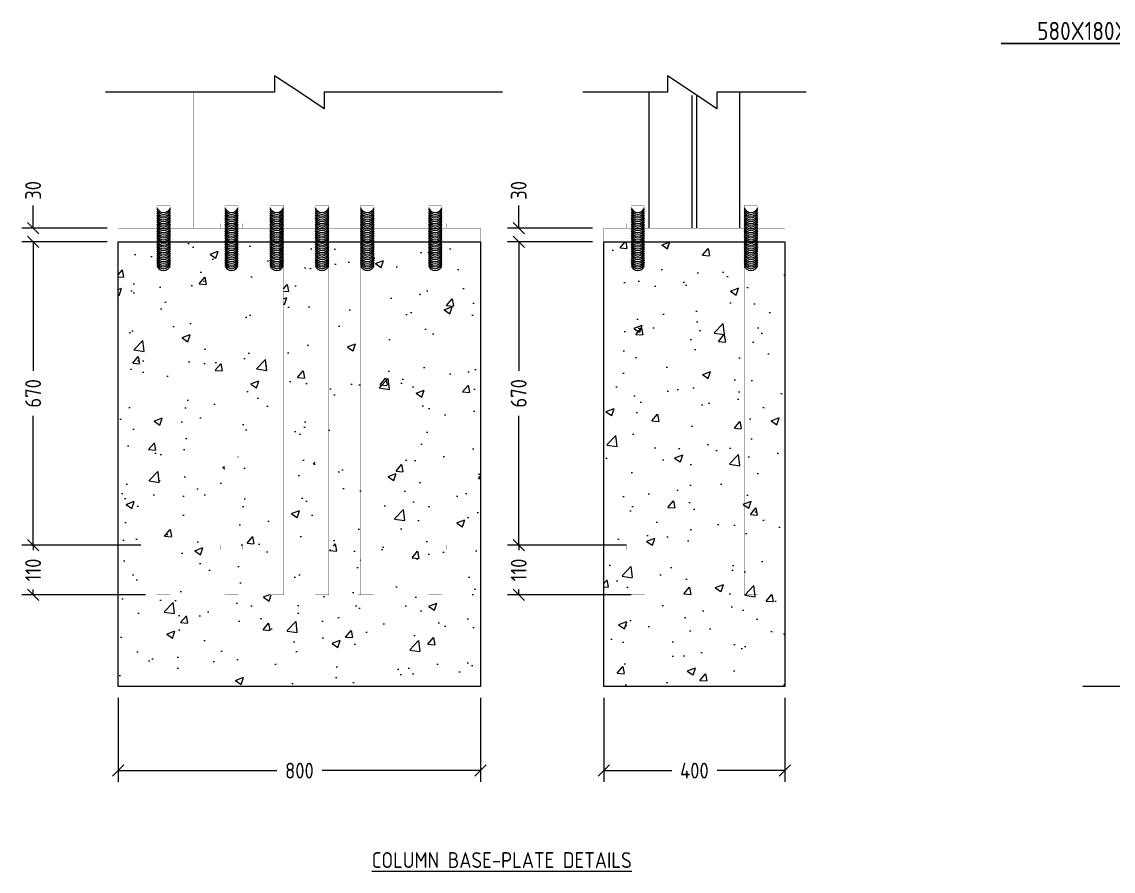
# Model space of a CAD drawing. Header units: millimetres. Extents: x -388065 to 2372687422, y -192755 to 667797.
# Drawn here: x 190218 to 192628, y 562865 to 564741 of the extents above; entities that cross this region are included whole.
import ezdxf
from ezdxf import colors
from ezdxf.entities.mleader import LeaderData, LeaderLine
from ezdxf.math import Vec2, Vec3

# ---------------------------------------------------------------- set-up
doc = ezdxf.new("R2010")
doc.units = ezdxf.units.MM
doc.linetypes.add('HIDDEN2', pattern=[4.7625, 3.175, -1.5875])
for name, color, linetype, lineweight in [('A-FLOR', 192, 'Continuous', 9), ('STR-CONC_IN_SEC', 7, 'Continuous', 15), ('STR-DIM', 1, 'Continuous', 9), ('STR-STEEL_IN_SEC', 6, 'Continuous', 15), ('STR-STEEL_IN_SEC_HIDD', 6, 'HIDDEN2', 15), ('STR-TEXT', 7, 'Continuous', 9)]:
    doc.layers.add(name, color=color, linetype=linetype, lineweight=lineweight)
doc.styles.add('MINA_MM_LAYOUT', font='dim.shx', dxfattribs={"height": 250})
doc.styles.add('MINA_MM_STEEL_DETAIL', font='dim.shx', dxfattribs={"height": 35})
doc.dimstyles.new('MINA_MM_STEEL_DET', dxfattribs={"dimtxt": 35, "dimasz": 25, "dimexe": 25, "dimexo": 25, "dimgap": 5, "dimtad": 0, "dimdec": 0, "dimzin": 0, "dimdsep": 46, "dimtxsty": 'MINA_MM_STEEL_DETAIL', "dimblk": 'OBLIQUE', "dimcen": 0.09, "dimclrd": 256, "dimclre": 256, "dimclrt": 7, "dimadec": 0, "dimazin": 0, "dimtfac": 1, "dimtdec": 0, "dimtix": 1, "dimtofl": 0, "dimtmove": 0, "dimatfit": 0, "dimfxl": 1, "dimtolj": 1, "dimtzin": 0, "dimlwd": -1, "dimlwe": -1, "dimarcsym": 0})

# ---------------------------------------------------------------- blocks, each defined once
blk = doc.blocks.new('_OBLIQUE')
at = {"color": 0, "linetype": 'ByBlock'}
blk.add_line((-0.5, -0.5), (0.5, 0.5), dxfattribs=at)
blk = doc.blocks.new('*D1961')
at = {"layer": 'Defpoints', "color": 0, "ltscale": 0.1, "transparency": 16777216}
for p in [(190430.9, 563272.8), (191230.9, 563272.8), (191230.9, 563086.7)]:
    blk.add_point(p, dxfattribs=at)
at = {"layer": 'STR-DIM', "ltscale": 0.1, "transparency": 16777216}
for p, q in [((190430.9, 563247.8), (190430.9, 563061.7)), ((191230.9, 563247.8), (191230.9, 563061.7)), ((190430.9, 563086.7), (190780.9, 563086.7)), ((191230.9, 563086.7), (190880.9, 563086.7))]:
    blk.add_line(p, q, dxfattribs=at)
at = {"layer": 'STR-DIM', "ltscale": 0.1, "transparency": 16777216, "xscale": 25, "yscale": 25, "zscale": 25, "rotation": 180}
blk.add_blockref('_OBLIQUE', (190430.9, 563086.7), dxfattribs=at)
at = {"layer": 'STR-DIM', "ltscale": 0.1, "transparency": 16777216, "xscale": 25, "yscale": 25, "zscale": 25}
blk.add_blockref('_OBLIQUE', (191230.9, 563086.7), dxfattribs=at)
at = {"layer": 'STR-DIM', "color": 7, "ltscale": 0.1, "transparency": 16777216, "insert": (190830.9, 563086.7), "char_height": 35, "attachment_point": 5, "style": 'MINA_MM_STEEL_DETAIL'}
blk.add_mtext('\\A1;800', dxfattribs=at)
blk = doc.blocks.new('*D1988')
at = {"layer": 'Defpoints', "color": 0, "ltscale": 0.1, "transparency": 16777216}
for p in [(190430.9, 564285), (190242.7, 564255), (190430.9, 564255)]:
    blk.add_point(p, dxfattribs=at)
at = {"layer": 'STR-DIM', "ltscale": 0.1, "transparency": 16777216}
for p, q in [((190242.7, 564285), (190242.7, 564335)), ((190405.9, 564285), (190217.7, 564285)), ((190405.9, 564255), (190217.7, 564255)), ((190242.7, 564255), (190242.7, 564230))]:
    blk.add_line(p, q, dxfattribs=at)
at = {"layer": 'STR-DIM', "ltscale": 0.1, "transparency": 16777216, "xscale": 25, "yscale": 25, "zscale": 25}
for p, rotation in [((190242.7, 564285), 270), ((190242.7, 564255), 90)]:
    blk.add_blockref('_OBLIQUE', p, dxfattribs=dict(at, rotation=rotation))
at = {"layer": 'STR-DIM', "color": 7, "ltscale": 0.1, "transparency": 16777216, "insert": (190242.7, 564368.3), "char_height": 35, "attachment_point": 5, "rotation": 90, "style": 'MINA_MM_STEEL_DETAIL'}
blk.add_mtext('\\A1;30', dxfattribs=at)
blk = doc.blocks.new('*D1989')
at = {"layer": 'Defpoints', "color": 0, "ltscale": 0.1, "transparency": 16777216}
for p in [(190430.9, 564255), (190242.7, 563585), (190505.9, 563585)]:
    blk.add_point(p, dxfattribs=at)
at = {"layer": 'STR-DIM', "ltscale": 0.1, "transparency": 16777216}
for p, q in [((190405.9, 564255), (190217.7, 564255)), ((190242.7, 564255), (190242.7, 563970)), ((190242.7, 563585), (190242.7, 563870)), ((190480.9, 563585), (190217.7, 563585))]:
    blk.add_line(p, q, dxfattribs=at)
at = {"layer": 'STR-DIM', "ltscale": 0.1, "transparency": 16777216, "xscale": 25, "yscale": 25, "zscale": 25}
for p, rotation in [((190242.7, 564255), 90), ((190242.7, 563585), 270)]:
    blk.add_blockref('_OBLIQUE', p, dxfattribs=dict(at, rotation=rotation))
at = {"layer": 'STR-DIM', "color": 7, "ltscale": 0.1, "transparency": 16777216, "insert": (190242.7, 563920), "char_height": 35, "attachment_point": 5, "rotation": 90, "style": 'MINA_MM_STEEL_DETAIL'}
blk.add_mtext('\\A1;670', dxfattribs=at)
blk = doc.blocks.new('*D1990')
at = {"layer": 'Defpoints', "color": 0, "ltscale": 0.1, "transparency": 16777216}
for p in [(190505.9, 563585), (190242.7, 563475), (190515.9, 563475)]:
    blk.add_point(p, dxfattribs=at)
at = {"layer": 'STR-DIM', "ltscale": 0.1, "transparency": 16777216}
for p, q in [((190480.9, 563585), (190217.7, 563585)), ((190242.7, 563585), (190242.7, 563573.3)), ((190242.7, 563475), (190242.7, 563486.6)), ((190490.9, 563475), (190217.7, 563475))]:
    blk.add_line(p, q, dxfattribs=at)
at = {"layer": 'STR-DIM', "ltscale": 0.1, "transparency": 16777216, "xscale": 25, "yscale": 25, "zscale": 25}
for p, rotation in [((190242.7, 563585), 90), ((190242.7, 563475), 270)]:
    blk.add_blockref('_OBLIQUE', p, dxfattribs=dict(at, rotation=rotation))
at = {"layer": 'STR-DIM', "color": 7, "ltscale": 0.1, "transparency": 16777216, "insert": (190242.7, 563529.9), "char_height": 35, "attachment_point": 5, "rotation": 90, "style": 'MINA_MM_STEEL_DETAIL'}
blk.add_mtext('\\A1;110', dxfattribs=at)
blk = doc.blocks.new('*U2003')
at = {"layer": 'STR-STEEL_IN_SEC', "ltscale": 10}
blk.add_arc((0, 10), 15.6, 196.106, 343.894, dxfattribs=at)
blk = doc.blocks.new('*U2004')
at = {"layer": 'STR-DIM', "color": 0, "linetype": 'ByBlock', "lineweight": -2, "transparency": 16777216}
for p in [(0, 0), (0, -4), (0, -8), (0, -12), (0, -16), (0, -20), (0, -24), (0, -28), (0, -32), (0, -36), (0, -40), (0, -44), (0, -48), (0, -52), (0, -56), (0, -60), (0, -64), (0, -68), (0, -72), (0, -76), (0, -80), (0, -84), (0, -88), (0, -92), (0, -96), (0, -100), (0, -104), (0, -108), (0, -112), (0, -116), (0, -120), (0, -124), (0, -128)]:
    blk.add_blockref('*U2003', p, dxfattribs=at)
blk = doc.blocks.new('*U2005')
at = {"layer": 'STR-STEEL_IN_SEC', "ltscale": 10}
blk.add_arc((0, 10), 15.6, 196.106, 343.894, dxfattribs=at)
blk = doc.blocks.new('*U2006')
at = {"layer": 'STR-DIM', "color": 0, "linetype": 'ByBlock', "lineweight": -2, "transparency": 16777216}
for p in [(0, 0), (0, -4), (0, -8), (0, -12), (0, -16), (0, -20), (0, -24), (0, -28), (0, -32), (0, -36), (0, -40), (0, -44), (0, -48), (0, -52), (0, -56), (0, -60), (0, -64), (0, -68), (0, -72), (0, -76), (0, -80), (0, -84), (0, -88), (0, -92), (0, -96), (0, -100), (0, -104), (0, -108), (0, -112), (0, -116), (0, -120), (0, -124), (0, -128)]:
    blk.add_blockref('*U2005', p, dxfattribs=at)
blk = doc.blocks.new('*U2007')
at = {"layer": 'STR-STEEL_IN_SEC', "ltscale": 10}
blk.add_arc((0, 10), 15.6, 196.106, 343.894, dxfattribs=at)
blk = doc.blocks.new('*U2008')
at = {"layer": 'STR-DIM', "color": 0, "linetype": 'ByBlock', "lineweight": -2, "transparency": 16777216}
for p in [(0, 0), (0, -4), (0, -8), (0, -12), (0, -16), (0, -20), (0, -24), (0, -28), (0, -32), (0, -36), (0, -40), (0, -44), (0, -48), (0, -52), (0, -56), (0, -60), (0, -64), (0, -68), (0, -72), (0, -76), (0, -80), (0, -84), (0, -88), (0, -92), (0, -96), (0, -100), (0, -104), (0, -108), (0, -112), (0, -116), (0, -120), (0, -124), (0, -128)]:
    blk.add_blockref('*U2007', p, dxfattribs=at)
blk = doc.blocks.new('*U2009')
at = {"layer": 'STR-STEEL_IN_SEC', "ltscale": 10}
blk.add_arc((0, 10), 15.6, 196.106, 343.894, dxfattribs=at)
blk = doc.blocks.new('*U2010')
at = {"layer": 'STR-DIM', "color": 0, "linetype": 'ByBlock', "lineweight": -2, "transparency": 16777216}
for p in [(0, 0), (0, -4), (0, -8), (0, -12), (0, -16), (0, -20), (0, -24), (0, -28), (0, -32), (0, -36), (0, -40), (0, -44), (0, -48), (0, -52), (0, -56), (0, -60), (0, -64), (0, -68), (0, -72), (0, -76), (0, -80), (0, -84), (0, -88), (0, -92), (0, -96), (0, -100), (0, -104), (0, -108), (0, -112), (0, -116), (0, -120), (0, -124), (0, -128)]:
    blk.add_blockref('*U2009', p, dxfattribs=at)
blk = doc.blocks.new('*U2011')
at = {"layer": 'STR-STEEL_IN_SEC', "ltscale": 10}
blk.add_arc((0, 10), 15.6, 196.106, 343.894, dxfattribs=at)
blk = doc.blocks.new('*U2012')
at = {"layer": 'STR-DIM', "color": 0, "linetype": 'ByBlock', "lineweight": -2, "transparency": 16777216}
for p in [(0, 0), (0, -4), (0, -8), (0, -12), (0, -16), (0, -20), (0, -24), (0, -28), (0, -32), (0, -36), (0, -40), (0, -44), (0, -48), (0, -52), (0, -56), (0, -60), (0, -64), (0, -68), (0, -72), (0, -76), (0, -80), (0, -84), (0, -88), (0, -92), (0, -96), (0, -100), (0, -104), (0, -108), (0, -112), (0, -116), (0, -120), (0, -124), (0, -128)]:
    blk.add_blockref('*U2011', p, dxfattribs=at)
blk = doc.blocks.new('*U2013')
at = {"layer": 'STR-STEEL_IN_SEC', "ltscale": 10}
blk.add_arc((0, 10), 15.6, 196.106, 343.894, dxfattribs=at)
blk = doc.blocks.new('*U2014')
at = {"layer": 'STR-DIM', "color": 0, "linetype": 'ByBlock', "lineweight": -2, "transparency": 16777216}
for p in [(0, 0), (0, -4), (0, -8), (0, -12), (0, -16), (0, -20), (0, -24), (0, -28), (0, -32), (0, -36), (0, -40), (0, -44), (0, -48), (0, -52), (0, -56), (0, -60), (0, -64), (0, -68), (0, -72), (0, -76), (0, -80), (0, -84), (0, -88), (0, -92), (0, -96), (0, -100), (0, -104), (0, -108), (0, -112), (0, -116), (0, -120), (0, -124), (0, -128)]:
    blk.add_blockref('*U2013', p, dxfattribs=at)
blk = doc.blocks.new('*D2015')
at = {"layer": 'Defpoints', "color": 0, "ltscale": 0.1, "transparency": 16777216}
for p in [(191503.4, 563272.8), (191903.4, 563272.8), (191903.4, 563086.7)]:
    blk.add_point(p, dxfattribs=at)
at = {"layer": 'STR-DIM', "ltscale": 0.1, "transparency": 16777216}
for p, q in [((191503.4, 563247.8), (191503.4, 563061.7)), ((191903.4, 563247.8), (191903.4, 563061.7)), ((191503.4, 563086.7), (191653.4, 563086.7)), ((191903.4, 563086.7), (191753.4, 563086.7))]:
    blk.add_line(p, q, dxfattribs=at)
at = {"layer": 'STR-DIM', "ltscale": 0.1, "transparency": 16777216, "xscale": 25, "yscale": 25, "zscale": 25, "rotation": 180}
blk.add_blockref('_OBLIQUE', (191503.4, 563086.7), dxfattribs=at)
at = {"layer": 'STR-DIM', "ltscale": 0.1, "transparency": 16777216, "xscale": 25, "yscale": 25, "zscale": 25}
blk.add_blockref('_OBLIQUE', (191903.4, 563086.7), dxfattribs=at)
at = {"layer": 'STR-DIM', "color": 7, "ltscale": 0.1, "transparency": 16777216, "insert": (191703.4, 563086.7), "char_height": 35, "attachment_point": 5, "style": 'MINA_MM_STEEL_DETAIL'}
blk.add_mtext('\\A1;400', dxfattribs=at)
blk = doc.blocks.new('*U2016')
at = {"layer": 'STR-STEEL_IN_SEC', "ltscale": 10}
blk.add_arc((0, 10), 15.6, 196.106, 343.894, dxfattribs=at)
blk = doc.blocks.new('*U2017')
at = {"layer": 'STR-DIM', "color": 0, "linetype": 'ByBlock', "lineweight": -2, "transparency": 16777216}
for p in [(0, 0), (0, -4), (0, -8), (0, -12), (0, -16), (0, -20), (0, -24), (0, -28), (0, -32), (0, -36), (0, -40), (0, -44), (0, -48), (0, -52), (0, -56), (0, -60), (0, -64), (0, -68), (0, -72), (0, -76), (0, -80), (0, -84), (0, -88), (0, -92), (0, -96), (0, -100), (0, -104), (0, -108), (0, -112), (0, -116), (0, -120), (0, -124), (0, -128)]:
    blk.add_blockref('*U2016', p, dxfattribs=at)
blk = doc.blocks.new('*U2018')
at = {"layer": 'STR-STEEL_IN_SEC', "ltscale": 10}
blk.add_arc((0, 10), 15.6, 196.106, 343.894, dxfattribs=at)
blk = doc.blocks.new('*U2019')
at = {"layer": 'STR-DIM', "color": 0, "linetype": 'ByBlock', "lineweight": -2, "transparency": 16777216}
for p in [(0, 0), (0, -4), (0, -8), (0, -12), (0, -16), (0, -20), (0, -24), (0, -28), (0, -32), (0, -36), (0, -40), (0, -44), (0, -48), (0, -52), (0, -56), (0, -60), (0, -64), (0, -68), (0, -72), (0, -76), (0, -80), (0, -84), (0, -88), (0, -92), (0, -96), (0, -100), (0, -104), (0, -108), (0, -112), (0, -116), (0, -120), (0, -124), (0, -128)]:
    blk.add_blockref('*U2018', p, dxfattribs=at)
blk = doc.blocks.new('*D2020')
at = {"layer": 'Defpoints', "color": 0, "ltscale": 0.1, "transparency": 16777216}
for p in [(191503.4, 564285), (191315.3, 564255), (191503.4, 564255)]:
    blk.add_point(p, dxfattribs=at)
at = {"layer": 'STR-DIM', "ltscale": 0.1, "transparency": 16777216}
for p, q in [((191315.3, 564285), (191315.3, 564335)), ((191478.4, 564285), (191290.3, 564285)), ((191478.4, 564255), (191290.3, 564255)), ((191315.3, 564255), (191315.3, 564230))]:
    blk.add_line(p, q, dxfattribs=at)
at = {"layer": 'STR-DIM', "ltscale": 0.1, "transparency": 16777216, "xscale": 25, "yscale": 25, "zscale": 25}
for p, rotation in [((191315.3, 564285), 270), ((191315.3, 564255), 90)]:
    blk.add_blockref('_OBLIQUE', p, dxfattribs=dict(at, rotation=rotation))
at = {"layer": 'STR-DIM', "color": 7, "ltscale": 0.1, "transparency": 16777216, "insert": (191315.3, 564368.3), "char_height": 35, "attachment_point": 5, "rotation": 90, "style": 'MINA_MM_STEEL_DETAIL'}
blk.add_mtext('\\A1;30', dxfattribs=at)
blk = doc.blocks.new('*D2021')
at = {"layer": 'Defpoints', "color": 0, "ltscale": 0.1, "transparency": 16777216}
for p in [(191503.4, 564255), (191315.3, 563585), (191578.4, 563585)]:
    blk.add_point(p, dxfattribs=at)
at = {"layer": 'STR-DIM', "ltscale": 0.1, "transparency": 16777216}
for p, q in [((191478.4, 564255), (191290.3, 564255)), ((191315.3, 564255), (191315.3, 563970)), ((191315.3, 563585), (191315.3, 563870)), ((191553.4, 563585), (191290.3, 563585))]:
    blk.add_line(p, q, dxfattribs=at)
at = {"layer": 'STR-DIM', "ltscale": 0.1, "transparency": 16777216, "xscale": 25, "yscale": 25, "zscale": 25}
for p, rotation in [((191315.3, 564255), 90), ((191315.3, 563585), 270)]:
    blk.add_blockref('_OBLIQUE', p, dxfattribs=dict(at, rotation=rotation))
at = {"layer": 'STR-DIM', "color": 7, "ltscale": 0.1, "transparency": 16777216, "insert": (191315.3, 563920), "char_height": 35, "attachment_point": 5, "rotation": 90, "style": 'MINA_MM_STEEL_DETAIL'}
blk.add_mtext('\\A1;670', dxfattribs=at)
blk = doc.blocks.new('*D2022')
at = {"layer": 'Defpoints', "color": 0, "ltscale": 0.1, "transparency": 16777216}
for p in [(191578.4, 563585), (191315.3, 563475), (191588.4, 563475)]:
    blk.add_point(p, dxfattribs=at)
at = {"layer": 'STR-DIM', "ltscale": 0.1, "transparency": 16777216}
for p, q in [((191553.4, 563585), (191290.3, 563585)), ((191315.3, 563585), (191315.3, 563573.3)), ((191315.3, 563475), (191315.3, 563486.6)), ((191563.4, 563475), (191290.3, 563475))]:
    blk.add_line(p, q, dxfattribs=at)
at = {"layer": 'STR-DIM', "ltscale": 0.1, "transparency": 16777216, "xscale": 25, "yscale": 25, "zscale": 25}
for p, rotation in [((191315.3, 563585), 90), ((191315.3, 563475), 270)]:
    blk.add_blockref('_OBLIQUE', p, dxfattribs=dict(at, rotation=rotation))
at = {"layer": 'STR-DIM', "color": 7, "ltscale": 0.1, "transparency": 16777216, "insert": (191315.3, 563529.9), "char_height": 35, "attachment_point": 5, "rotation": 90, "style": 'MINA_MM_STEEL_DETAIL'}
blk.add_mtext('\\A1;110', dxfattribs=at)

msp = doc.modelspace()

# ---------------------------------------------------------------- hatches: boundary and pattern name
at = {"layer": 'A-FLOR', "ltscale": 0.1}
h = msp.add_hatch(dxfattribs=at)
h.set_pattern_fill('AR-CONC', color=4)
edge = h.paths.add_edge_path()
edge.add_line((191230.8656, 564254.9648), (191145.9573, 564254.9648))
edge.add_arc((191130.8656, 564258.9648), 15.6128, 194.8447059, 345.1552941, ccw=False)
edge.add_line((191115.7739, 564254.9648), (190995.8656, 564254.9648))
edge.add_line((190995.8656, 564254.9648), (190995.8656, 563584.9648))
edge.add_line((190995.8656, 563584.9648), (191005.8656, 563584.9648))
edge.add_line((191005.8656, 563584.9648), (191005.8656, 563574.9648))
edge.add_line((191005.8656, 563574.9648), (190995.8656, 563574.9648))
edge.add_line((190995.8656, 563574.9648), (190995.8656, 563474.9648))
edge.add_line((190995.8656, 563474.9648), (190965.8656, 563474.9648))
edge.add_line((190965.8656, 563474.9648), (190965.8656, 564254.9648))
edge.add_line((190965.8656, 564254.9648), (190895.8656, 564254.9648))
edge.add_line((190895.8656, 564254.9648), (190895.8656, 563584.9648))
edge.add_line((190895.8656, 563584.9648), (190905.8656, 563584.9648))
edge.add_line((190905.8656, 563584.9648), (190905.8656, 563574.9648))
edge.add_line((190905.8656, 563574.9648), (190895.8656, 563574.9648))
edge.add_line((190895.8656, 563574.9648), (190895.8656, 563474.9648))
edge.add_line((190895.8656, 563474.9648), (190865.8656, 563474.9648))
edge.add_line((190865.8656, 563474.9648), (190865.8656, 563574.9648))
edge.add_line((190865.8656, 563574.9648), (190855.8656, 563574.9648))
edge.add_line((190855.8656, 563574.9648), (190855.8656, 563584.9648))
edge.add_line((190855.8656, 563584.9648), (190865.8656, 563584.9648))
edge.add_line((190865.8656, 563584.9648), (190865.8656, 564254.9648))
edge.add_line((190865.8656, 564254.9648), (190795.8656, 564254.9648))
edge.add_line((190795.8656, 564254.9648), (190795.8656, 563584.9648))
edge.add_line((190795.8656, 563584.9648), (190805.8656, 563584.9648))
edge.add_line((190805.8656, 563584.9648), (190805.8656, 563574.9648))
edge.add_line((190805.8656, 563574.9648), (190795.8656, 563574.9648))
edge.add_line((190795.8656, 563574.9648), (190795.8656, 563474.9648))
edge.add_line((190795.8656, 563474.9648), (190765.8656, 563474.9648))
edge.add_line((190765.8656, 563474.9648), (190765.8656, 563574.9648))
edge.add_line((190765.8656, 563574.9648), (190755.8656, 563574.9648))
edge.add_line((190755.8656, 563574.9648), (190755.8656, 563584.9648))
edge.add_line((190755.8656, 563584.9648), (190765.8656, 563584.9648))
edge.add_line((190765.8656, 563584.9648), (190765.8656, 564254.9648))
edge.add_line((190765.8656, 564254.9648), (190695.8656, 564254.9648))
edge.add_line((190695.8656, 564254.9648), (190695.8656, 563584.9648))
edge.add_line((190695.8656, 563584.9648), (190705.8656, 563584.9648))
edge.add_line((190705.8656, 563584.9648), (190705.8656, 563574.9648))
edge.add_line((190705.8656, 563574.9648), (190695.8656, 563574.9648))
edge.add_line((190695.8656, 563574.9648), (190695.8656, 563474.9648))
edge.add_line((190695.8656, 563474.9648), (190665.8656, 563474.9648))
edge.add_line((190665.8656, 563474.9648), (190665.8656, 563574.9648))
edge.add_line((190665.8656, 563574.9648), (190655.8656, 563574.9648))
edge.add_line((190655.8656, 563574.9648), (190655.8656, 563584.9648))
edge.add_line((190655.8656, 563584.9648), (190665.8656, 563584.9648))
edge.add_line((190665.8656, 563584.9648), (190665.8656, 564254.9648))
edge.add_line((190665.8656, 564254.9648), (190544.273, 564254.9648))
edge.add_arc((190530.8656, 564262.9648), 15.6128, 210.8238331, 329.1761669, ccw=False)
edge.add_line((190517.4581, 564254.9648), (190430.8656, 564254.9648))
edge.add_line((190430.8656, 564254.9648), (190430.8656, 563272.7839))
edge.add_line((190430.8656, 563272.7839), (191230.8656, 563272.7839))
edge.add_line((191230.8656, 563272.7839), (191230.8656, 564254.9648))
h.paths.add_polyline_path([(190555.8656, 563574.9648), (190505.8656, 563574.9648), (190505.8656, 563584.9648), (190555.8656, 563584.9648)], flags=16)
h.paths.add_polyline_path([(191105.8656, 563574.9648), (191105.8656, 563584.9648), (191155.8656, 563584.9648), (191155.8656, 563574.9648)], flags=16)
h = msp.add_hatch(dxfattribs=at)
h.set_pattern_fill('AR-CONC', color=4)
h.set_pattern_definition([(50, (-310.49, 0), (182.18467, -15.939086), [19.05, -209.55]), (355, (-310.49, 0), (-35.24342, 191.056845), [15.24, -167.640584]), (100.451445, (-295.3, -1.33), (146.941247, 175.11775), [16.19001, -178.090245]), (46.1842, (-310.5, 50.8), (271.07904, -42.04233), [28.575, -314.325]), (96.63556, (-287.9, 47.3), (237.40413, 247.42612), [24.28502, -267.13561]), (351.18415, (-310.5, 50.8), (237.40413, 247.42612), [22.85997, -251.45973]), (21, (-285.09, 38.1), (151.61439, -102.2652), [19.05, -209.55]), (326, (-285.09, 38.1), (61.80203, 184.187966), [15.24, -167.64]), (71.451445, (-272.45, 29.58), (213.41642, 81.92277), [16.19001, -178.08994]), (37.5, (-310.49, 0), (3.088603, 84.555039), [0, -165.608, 0, -170.18, 0, -168.275]), (7.5, (-310.49, 0), (66.819663, 100.180575), [0, -97.028, 0, -161.798, 0, -64.135]), (327.5, (-367.13, 0), (135.590595, -5.728744), [0, -63.5, 0, -198.12, 0, -262.89]), (317.5, (-392.53, 0), (148.129181, 25.42649), [0, -82.55, 0, -131.572, 0, -186.69])])
h.paths.add_polyline_path([(191503.3962, 563272.7839), (191903.3962, 563272.7839), (191903.3962, 564254.9648), (191844.009, 564254.9648, -1), (191812.7834, 564254.9648), (191594.009, 564254.9648, -1.000000022), (191562.7834, 564254.9648), (191503.3962, 564254.9648)])
h.paths.add_polyline_path([(191603.3962, 563584.9648), (191603.3962, 563574.9648), (191553.3962, 563574.9648), (191553.3962, 563584.9648)], flags=16)
h.paths.add_polyline_path([(191803.3962, 563584.9648), (191853.3962, 563584.9648), (191853.3962, 563574.9648), (191803.3962, 563574.9648)], flags=16)

# ---------------------------------------------------------------- linework, layer by layer
at = {"layer": 'STR-CONC_IN_SEC'}
for points in [[(191230.8656, 564254.9648), (191230.8656, 563272.7839), (190430.8656, 563272.7839), (190430.8656, 564254.9648)], [(191903.3962, 564254.9648), (191903.3962, 563272.7839), (191503.3962, 563272.7839), (191503.3962, 564254.9648)]]:
    msp.add_lwpolyline(points, close=True, dxfattribs=at)
at = {"layer": 'STR-DIM', "color": 0, "ltscale": 0.1}
for points in [[(191279.7465, 564584.9648), (190885.5228, 564584.9648), (190885.5228, 564548.3898), (190830.8656, 564584.9648), (190776.2084, 564621.5398), (190776.2084, 564584.9648), (190402.4415, 564584.9648)], [(191950.1653, 564584.9648), (191753.0534, 564584.9648), (191753.0534, 564548.3898), (191698.3962, 564584.9648), (191643.739, 564621.5398), (191643.739, 564584.9648), (191456.8556, 564584.9648)], [(193054.5115, 563272.7839), (192857.3996, 563272.7839), (192857.3996, 563236.2089), (192802.7424, 563272.7839), (192748.0852, 563309.3589), (192748.0852, 563272.7839), (192561.2018, 563272.7839)]]:
    msp.add_lwpolyline(points, dxfattribs=at)
at = {"layer": 'STR-STEEL_IN_SEC', "ltscale": 0.1}
for p, q in [((191603.4962, 564284.9648), (191603.4962, 564584.9648)), ((191803.4962, 564284.9648), (191803.4962, 564584.9648))]:
    msp.add_line(p, q, dxfattribs=at)
at = {"layer": 'STR-STEEL_IN_SEC'}
for points, const_width in [([(190580.8656, 564284.9648), (190580.8656, 564584.9648)], 0.2), ([(190596.8656, 564284.9648), (190596.8656, 564584.9648)], 0.2), ([(191064.8656, 564284.9648), (191064.8656, 564584.9648)], 0.2), ([(191080.8656, 564284.9648), (191080.8656, 564584.9648)], 0.2), ([(190545.8656, 564334.9648), (190515.8656, 564334.9648)], 0.2), ([(190515.8656, 563474.9648), (190515.8656, 564334.9648)], 0.2), ([(190545.8656, 563474.9648), (190545.8656, 564334.9648)], 0.2), ([(190695.8656, 564334.9648), (190665.8656, 564334.9648)], 0.2), ([(190665.8656, 563474.9648), (190665.8656, 564334.9648)], 0.2), ([(190695.8656, 564334.9648), (190665.8656, 564334.9648)], 0.2), ([(190665.8656, 563474.9648), (190665.8656, 564334.9648)], 0.2), ([(190695.8656, 563474.9648), (190695.8656, 564334.9648)], 0.2), ([(190695.8656, 563474.9648), (190695.8656, 564334.9648)], 0.2), ([(190795.8656, 564334.9648), (190765.8656, 564334.9648)], 0.2), ([(190765.8656, 563474.9648), (190765.8656, 564334.9648)], 0.2), ([(190795.8656, 564334.9648), (190765.8656, 564334.9648)], 0.2), ([(190765.8656, 563474.9648), (190765.8656, 564334.9648)], 0.2), ([(190795.8656, 563474.9648), (190795.8656, 564334.9648)], 0.2), ([(190795.8656, 563474.9648), (190795.8656, 564334.9648)], 0.2), ([(190895.8656, 564334.9648), (190865.8656, 564334.9648)], 0.2), ([(190865.8656, 563474.9648), (190865.8656, 564334.9648)], 0.2), ([(190895.8656, 564334.9648), (190865.8656, 564334.9648)], 0.2), ([(190865.8656, 563474.9648), (190865.8656, 564334.9648)], 0.2), ([(190895.8656, 563474.9648), (190895.8656, 564334.9648)], 0.2), ([(190895.8656, 563474.9648), (190895.8656, 564334.9648)], 0.2), ([(190995.8656, 564334.9648), (190965.8656, 564334.9648)], 0.2), ([(190965.8656, 563474.9648), (190965.8656, 564334.9648)], 0.2), ([(190995.8656, 564334.9648), (190965.8656, 564334.9648)], 0.2), ([(190965.8656, 563474.9648), (190965.8656, 564334.9648)], 0.2), ([(190995.8656, 563474.9648), (190995.8656, 564334.9648)], 0.2), ([(190995.8656, 563474.9648), (190995.8656, 564334.9648)], 0.2), ([(190505.8656, 564284.9648), (190505.8656, 564294.9648)], 0.2), ([(190555.8656, 564294.9648), (190505.8656, 564294.9648)], 0.2), ([(190505.8656, 564284.9648), (190505.8656, 564294.9648)], 0.2), ([(190555.8656, 564294.9648), (190505.8656, 564294.9648)], 0.2), ([(190505.8656, 564284.9648), (190555.8656, 564284.9648)], 0.2), ([(190505.8656, 564284.9648), (190555.8656, 564284.9648)], 0.2), ([(190555.8656, 564294.9648), (190555.8656, 564284.9648)], 0.2), ([(190555.8656, 564294.9648), (190555.8656, 564284.9648)], 0.2), ([(190580.8656, 564284.9648), (190596.8656, 564284.9648)], 0.2), ([(190596.8656, 564284.9648), (191064.8656, 564284.9648)], 0.2), ([(190655.8656, 564284.9648), (190655.8656, 564294.9648)], 0.2), ([(190705.8656, 564294.9648), (190655.8656, 564294.9648)], 0.2), ([(190655.8656, 564284.9648), (190655.8656, 564294.9648)], 0.2), ([(190705.8656, 564294.9648), (190655.8656, 564294.9648)], 0.2), ([(190655.8656, 564284.9648), (190705.8656, 564284.9648)], 0.2), ([(190655.8656, 564284.9648), (190705.8656, 564284.9648)], 0.2), ([(190705.8656, 564294.9648), (190705.8656, 564284.9648)], 0.2), ([(190705.8656, 564294.9648), (190705.8656, 564284.9648)], 0.2), ([(190755.8656, 564284.9648), (190755.8656, 564294.9648)], 0.2), ([(190805.8656, 564294.9648), (190755.8656, 564294.9648)], 0.2), ([(190755.8656, 564284.9648), (190755.8656, 564294.9648)], 0.2), ([(190805.8656, 564294.9648), (190755.8656, 564294.9648)], 0.2), ([(190755.8656, 564284.9648), (190805.8656, 564284.9648)], 0.2), ([(190755.8656, 564284.9648), (190805.8656, 564284.9648)], 0.2), ([(190805.8656, 564294.9648), (190805.8656, 564284.9648)], 0.2), ([(190805.8656, 564294.9648), (190805.8656, 564284.9648)], 0.2), ([(190855.8656, 564284.9648), (190855.8656, 564294.9648)], 0.2), ([(190905.8656, 564294.9648), (190855.8656, 564294.9648)], 0.2), ([(190855.8656, 564284.9648), (190855.8656, 564294.9648)], 0.2), ([(190905.8656, 564294.9648), (190855.8656, 564294.9648)], 0.2), ([(190855.8656, 564284.9648), (190905.8656, 564284.9648)], 0.2), ([(190855.8656, 564284.9648), (190905.8656, 564284.9648)], 0.2), ([(190905.8656, 564294.9648), (190905.8656, 564284.9648)], 0.2), ([(190905.8656, 564294.9648), (190905.8656, 564284.9648)], 0.2), ([(190955.8656, 564284.9648), (190955.8656, 564294.9648)], 0.2), ([(191005.8656, 564294.9648), (190955.8656, 564294.9648)], 0.2), ([(190955.8656, 564284.9648), (190955.8656, 564294.9648)], 0.2), ([(191005.8656, 564294.9648), (190955.8656, 564294.9648)], 0.2), ([(190955.8656, 564284.9648), (191005.8656, 564284.9648)], 0.2), ([(190955.8656, 564284.9648), (191005.8656, 564284.9648)], 0.2), ([(190989.8656, 564284.9648), (190959.8656, 564284.9648)], 0.1), ([(191005.8656, 564294.9648), (191005.8656, 564284.9648)], 0.2), ([(191005.8656, 564294.9648), (191005.8656, 564284.9648)], 0.2), ([(191064.8656, 564284.9648), (191080.8656, 564284.9648)], 0.2), ([(191105.8656, 564284.9648), (191105.8656, 564294.9648)], 0.2), ([(191155.8656, 564294.9648), (191105.8656, 564294.9648)], 0.2), ([(191105.8656, 564284.9648), (191105.8656, 564294.9648)], 0.2), ([(191155.8656, 564294.9648), (191105.8656, 564294.9648)], 0.2), ([(191105.8656, 564284.9648), (191155.8656, 564284.9648)], 0.2), ([(191105.8656, 564284.9648), (191155.8656, 564284.9648)], 0.2), ([(191155.8656, 564294.9648), (191155.8656, 564284.9648)], 0.2), ([(191155.8656, 564294.9648), (191155.8656, 564284.9648)], 0.2), ([(191553.3962, 564284.9648), (191553.3962, 564294.9648)], 0.2), ([(191603.3962, 564294.9648), (191553.3962, 564294.9648)], 0.2), ([(191553.3962, 564284.9648), (191553.3962, 564294.9648)], 0.2), ([(191603.3962, 564294.9648), (191553.3962, 564294.9648)], 0.2), ([(191553.3962, 564284.9648), (191603.3962, 564284.9648)], 0.2), ([(191553.3962, 564284.9648), (191603.3962, 564284.9648)], 0.2), ([(191603.3962, 564294.9648), (191603.3962, 564284.9648)], 0.2), ([(191603.3962, 564294.9648), (191603.3962, 564284.9648)], 0.2), ([(191803.3962, 564284.9648), (191803.3962, 564294.9648)], 0.2), ([(191853.3962, 564294.9648), (191803.3962, 564294.9648)], 0.2), ([(191803.3962, 564284.9648), (191803.3962, 564294.9648)], 0.2), ([(191853.3962, 564294.9648), (191803.3962, 564294.9648)], 0.2), ([(191803.3962, 564284.9648), (191853.3962, 564284.9648)], 0.2), ([(191803.3962, 564284.9648), (191853.3962, 564284.9648)], 0.2), ([(191853.3962, 564294.9648), (191853.3962, 564284.9648)], 0.2), ([(191853.3962, 564294.9648), (191853.3962, 564284.9648)], 0.2), ([(190430.8656, 564254.9648), (191230.8656, 564254.9648)], 0.2), ([(190830.8656, 564254.9648), (190430.8656, 564254.9648)], 0.2), ([(190430.8656, 564254.9648), (190430.8656, 564254.9648)], 0.2), ([(190430.8656, 564254.9648), (190430.8656, 564254.9648)], 0.2), ([(190430.8656, 564254.9648), (190430.8656, 564254.9648)], 0.2), ([(190430.8656, 564254.9648), (190430.8656, 564254.9648)], 0.2), ([(190430.8656, 564254.9648), (191230.8656, 564254.9648)], 0.2), ([(190430.8656, 564254.9648), (190830.8656, 564254.9648)], 0.2), ([(191230.8656, 564254.9648), (190830.8656, 564254.9648)], 0.2), ([(190830.8656, 564254.9648), (191230.8656, 564254.9648)], 0.2), ([(190830.8656, 564254.9648), (190830.8656, 564254.9648)], 0.2), ([(191230.8656, 564254.9648), (191230.8656, 564254.9648)], 0.2), ([(191230.8656, 564254.9648), (191230.8656, 564254.9648)], 0.2), ([(191230.8656, 564254.9648), (191230.8656, 564254.9648)], 0.2), ([(190505.8656, 563574.9648), (190505.8656, 563584.9648)], 0.2), ([(190555.8656, 563584.9648), (190505.8656, 563584.9648)], 0.2), ([(190555.8656, 563584.9648), (190555.8656, 563574.9648)], 0.2), ([(190655.8656, 563574.9648), (190655.8656, 563584.9648)], 0.2), ([(190705.8656, 563584.9648), (190655.8656, 563584.9648)], 0.2), ([(190655.8656, 563574.9648), (190655.8656, 563584.9648)], 0.2), ([(190705.8656, 563584.9648), (190655.8656, 563584.9648)], 0.2), ([(190705.8656, 563584.9648), (190705.8656, 563574.9648)], 0.2), ([(190705.8656, 563584.9648), (190705.8656, 563574.9648)], 0.2), ([(190755.8656, 563574.9648), (190755.8656, 563584.9648)], 0.2), ([(190805.8656, 563584.9648), (190755.8656, 563584.9648)], 0.2), ([(190755.8656, 563574.9648), (190755.8656, 563584.9648)], 0.2), ([(190805.8656, 563584.9648), (190755.8656, 563584.9648)], 0.2), ([(190805.8656, 563584.9648), (190805.8656, 563574.9648)], 0.2), ([(190805.8656, 563584.9648), (190805.8656, 563574.9648)], 0.2), ([(190855.8656, 563574.9648), (190855.8656, 563584.9648)], 0.2), ([(190905.8656, 563584.9648), (190855.8656, 563584.9648)], 0.2), ([(190855.8656, 563574.9648), (190855.8656, 563584.9648)], 0.2), ([(190905.8656, 563584.9648), (190855.8656, 563584.9648)], 0.2), ([(190905.8656, 563584.9648), (190905.8656, 563574.9648)], 0.2), ([(190905.8656, 563584.9648), (190905.8656, 563574.9648)], 0.2), ([(191005.8656, 563584.9648), (190955.8656, 563584.9648)], 0.2), ([(191005.8656, 563584.9648), (190955.8656, 563584.9648)], 0.2), ([(190989.8656, 563584.9648), (190959.8656, 563584.9648)], 0.1), ([(191005.8656, 563584.9648), (191005.8656, 563574.9648)], 0.2), ([(191005.8656, 563584.9648), (191005.8656, 563574.9648)], 0.2), ([(191105.8656, 563574.9648), (191105.8656, 563584.9648)], 0.2), ([(191155.8656, 563584.9648), (191105.8656, 563584.9648)], 0.2), ([(191155.8656, 563584.9648), (191155.8656, 563574.9648)], 0.2), ([(191553.3962, 563574.9648), (191553.3962, 563584.9648)], 0.2), ([(191603.3962, 563584.9648), (191553.3962, 563584.9648)], 0.2), ([(191603.3962, 563584.9648), (191603.3962, 563574.9648)], 0.2), ([(191803.3962, 563574.9648), (191803.3962, 563584.9648)], 0.2), ([(191853.3962, 563584.9648), (191803.3962, 563584.9648)], 0.2), ([(191853.3962, 563584.9648), (191853.3962, 563574.9648)], 0.2), ([(190505.8656, 563574.9648), (190555.8656, 563574.9648)], 0.2), ([(190655.8656, 563574.9648), (190705.8656, 563574.9648)], 0.2), ([(190655.8656, 563574.9648), (190705.8656, 563574.9648)], 0.2), ([(190755.8656, 563574.9648), (190805.8656, 563574.9648)], 0.2), ([(190755.8656, 563574.9648), (190805.8656, 563574.9648)], 0.2), ([(190855.8656, 563574.9648), (190905.8656, 563574.9648)], 0.2), ([(190855.8656, 563574.9648), (190905.8656, 563574.9648)], 0.2), ([(190955.8656, 563574.9648), (191005.8656, 563574.9648)], 0.2), ([(190955.8656, 563574.9648), (191005.8656, 563574.9648)], 0.2), ([(190989.8656, 563574.9648), (190959.8656, 563574.9648)], 0.1), ([(191105.8656, 563574.9648), (191155.8656, 563574.9648)], 0.2), ([(191553.3962, 563574.9648), (191603.3962, 563574.9648)], 0.2), ([(191803.3962, 563574.9648), (191853.3962, 563574.9648)], 0.2), ([(190515.8656, 563474.9648), (190545.8656, 563474.9648)], 0.2), ([(190665.8656, 563474.9648), (190695.8656, 563474.9648)], 0.2), ([(190665.8656, 563474.9648), (190695.8656, 563474.9648)], 0.2), ([(190765.8656, 563474.9648), (190795.8656, 563474.9648)], 0.2), ([(190765.8656, 563474.9648), (190795.8656, 563474.9648)], 0.2), ([(190865.8656, 563474.9648), (190895.8656, 563474.9648)], 0.2), ([(190865.8656, 563474.9648), (190895.8656, 563474.9648)], 0.2), ([(190989.8656, 563474.9648), (190959.8656, 563474.9648)], 0.1), ([(190965.8656, 563474.9648), (190995.8656, 563474.9648)], 0.2), ([(190965.8656, 563474.9648), (190995.8656, 563474.9648)], 0.2)]:
    msp.add_lwpolyline(points, dxfattribs=dict(at, const_width=const_width))
for points in [[(191145.8656, 563474.9648, 0.2, 0.2, 0), (191115.8656, 563474.9648, 0.2, 0.2, 0), (191115.8656, 564334.9648, 0.2, 0.2, 0), (191145.8656, 564334.9648, 0.2, 0.2, 0)], [(191593.3962, 563474.9648, 0.2, 0.2, 0), (191563.3962, 563474.9648, 0.2, 0.2, 0), (191563.3962, 564334.9648, 0.2, 0.2, 0), (191593.3962, 564334.9648, 0.2, 0.2, 0)], [(191843.3962, 563474.9648, 0.2, 0.2, 0), (191813.3962, 563474.9648, 0.2, 0.2, 0), (191813.3962, 564334.9648, 0.2, 0.2, 0), (191843.3962, 564334.9648, 0.2, 0.2, 0)], [(190430.8656, 564284.9648, 0.2, 0.2, 0), (191230.8656, 564284.9648, 0.2, 0.2, 0), (191230.8656, 564254.9648, 0.2, 0.2, 0), (190430.8656, 564254.9648, 0.2, 0.2, 0)], [(191503.3962, 564284.9648, 0.2, 0.2, 0), (191903.3962, 564284.9648, 0.2, 0.2, 0), (191903.3962, 564254.9648, 0.2, 0.2, 0), (191503.3962, 564254.9648, 0.2, 0.2, 0)]]:
    msp.add_lwpolyline(points, format="xyseb", close=True, dxfattribs=at)
at = {"layer": 'STR-STEEL_IN_SEC_HIDD', "ltscale": 0.1}
for points in [[(191698.3962, 564284.9648), (191698.3962, 564578.3684)], [(191708.5962, 564284.9648), (191708.5962, 564578.1392)]]:
    msp.add_lwpolyline(points, dxfattribs=at)

# ---------------------------------------------------------------- block references
at = {"layer": 'STR-DIM'}
for name, p in [('*U2014', (190530.8656, 564324.9928)), ('*U2012', (190680.8656, 564324.9928)), ('*U2010', (190780.8656, 564324.9928)), ('*U2008', (190880.8656, 564324.9928)), ('*U2006', (190980.8656, 564324.9928)), ('*U2004', (191130.8656, 564324.9928)), ('*U2019', (191578.3962, 564324.9928)), ('*U2017', (191828.3962, 564324.9928))]:
    msp.add_blockref(name, p, dxfattribs=at)

# ---------------------------------------------------------------- texts
at = {"layer": 'STR-TEXT', "color": 7, "ltscale": 10, "insert": (191277.8832, 562889.085), "char_height": 35, "width": 933.917132, "attachment_point": 5, "style": 'MINA_MM_STEEL_DETAIL'}
msp.add_mtext('\\A1;\\pxqc;{\\LCOLUMN BASE-PLATE DETAILS}', dxfattribs=at)

# ---------------------------------------------------------------- dimensions: what is measured, and where the dimension line sits
at = {"layer": 'STR-DIM', "ltscale": 0.1}
for base, p1, p2, picture, middle in [((190242.7485, 564254.9648), (190430.8656, 564284.9648), (190430.8656, 564254.9648), '*D1988', (190242.7485, 564368.2981)), ((191315.2791, 564254.9648), (191503.3962, 564284.9648), (191503.3962, 564254.9648), '*D2020', (191315.2791, 564368.2981)), ((190242.7485, 563474.9648), (190505.8656, 563584.9648), (190515.8656, 563474.9648), '*D1990', (190242.7485, 563529.9451)), ((191315.2791, 563474.9648), (191578.3962, 563584.9648), (191588.3962, 563474.9648), '*D2022', (191315.2791, 563529.9451))]:
    dim = msp.add_linear_dim(base=base, p1=p1, p2=p2, angle=90, dimstyle='MINA_MM_STEEL_DET', dxfattribs=at)
    dim.commit()
    dim.dimension.update_dxf_attribs({"geometry": picture, "text_midpoint": middle, "dimtype": 160})
for base, p1, p2, picture, middle in [((190242.7485, 563584.9648), (190430.8656, 564254.9648), (190505.8656, 563584.9648), '*D1989', (190242.7485, 563919.9648)), ((191315.2791, 563584.9648), (191503.3962, 564254.9648), (191578.3962, 563584.9648), '*D2021', (191315.2791, 563919.9648))]:
    dim = msp.add_linear_dim(base=base, p1=p1, p2=p2, angle=90, dimstyle='MINA_MM_STEEL_DET', dxfattribs=at)
    dim.commit()
    dim.dimension.update_dxf_attribs({"geometry": picture, "text_midpoint": middle})
dim = msp.add_linear_dim(base=(191230.8656, 563086.7151), p1=(190430.8656, 563272.7839), p2=(191230.8656, 563272.7839), dimstyle='MINA_MM_STEEL_DET', dxfattribs=at)
dim.commit()
dim.dimension.update_dxf_attribs({"geometry": '*D1961', "text_midpoint": (190830.8656, 563086.7151), "dimtype": 160})
dim = msp.add_linear_dim(base=(191903.3962, 563086.7151), p1=(191503.3962, 563272.7839), p2=(191903.3962, 563272.7839), dimstyle='MINA_MM_STEEL_DET', override={"dimtmove": 1}, dxfattribs=at)
dim.commit()
dim.dimension.update_dxf_attribs({"geometry": '*D2015', "text_midpoint": (191703.3962, 563086.7151)})

# ---------------------------------------------------------------- leaders
ml = msp.add_multileader_mtext('Standard', dxfattribs=at)
ml.set_content('580X180X20 PLATE', color=7, style='MINA_MM_LAYOUT')
ml.set_leader_properties(linetype='ByLayer')
ml.build(insert=Vec2(0, 0))
ml.multileader.update_dxf_attribs({"text_right_attachment_type": 6, "dogleg_length": 0.36, "arrow_head_size": 30})
ctx = ml.context
ctx.base_point, ctx.char_height, ctx.arrow_head_size, ctx.landing_gap_size, ctx.plane_origin = Vec3(192272.2895, 564720.5066), 40, 30, 10, Vec3(192897.8424, 564560.7839)
ctx.right_attachment, ctx.text_align_type = 6, 2
notes = []
notes.append((ctx, [(1, (1, 1, 0), (192897.8424, 564692.5066), (-1, 0), 22.6958, [(0, [(192897.8424, 564560.7839)], 0, [])])]))
ctx.mtext.insert, ctx.mtext.width, ctx.mtext.alignment, ctx.mtext.flow_direction = Vec3(192865.1467, 564740.5066), 602.079207, 3, 5
for ctx, leaders in notes:
    for number, flags, end, landing, length, lines in leaders:
        leader = LeaderData()
        leader.index, (leader.has_last_leader_line, leader.has_dogleg_vector, leader.attachment_direction) = number, flags
        leader.last_leader_point, leader.dogleg_vector, leader.dogleg_length = Vec3(end), Vec3(landing), length
        for number, points, colour, breaks in lines:
            line = LeaderLine()
            line.index, line.vertices, line.color, line.breaks = number, Vec3.list(points), colors.encode_raw_color(colour), breaks
            leader.lines.append(line)
        ctx.leaders.append(leader)

doc.saveas('drawing.dxf')
